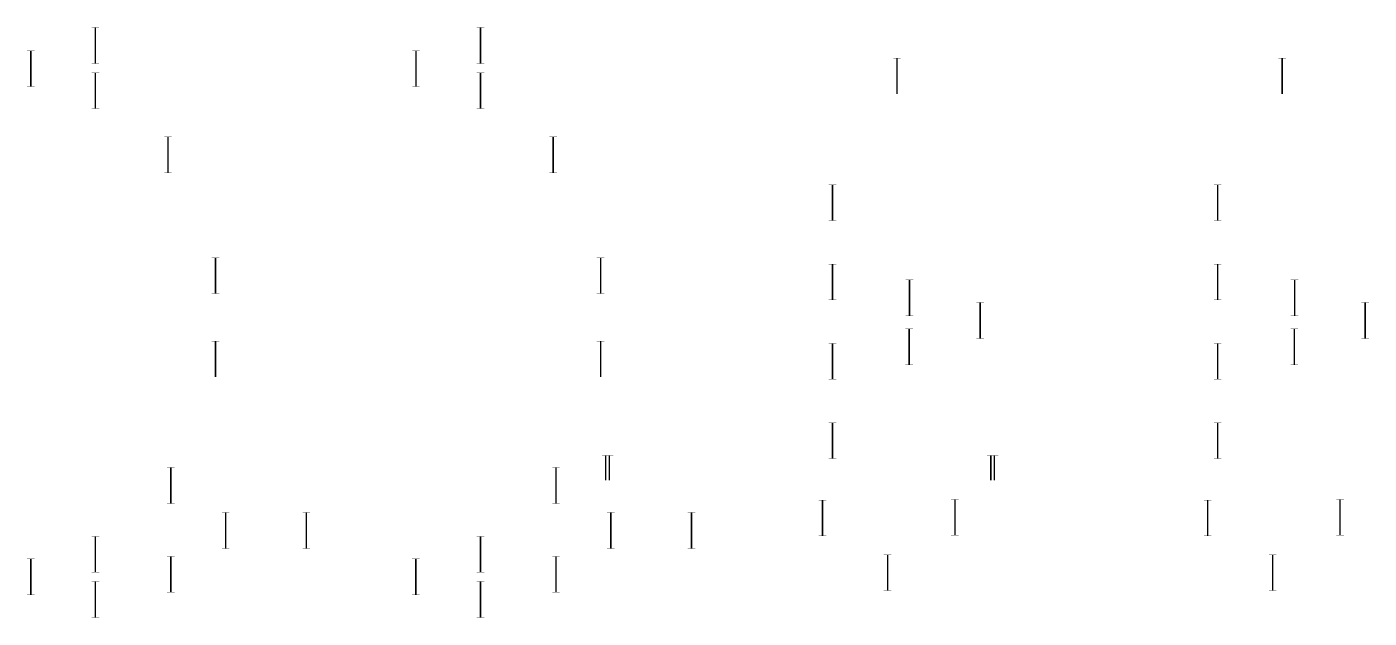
# Model space of a CAD drawing. Header units: inches. Extents: x -106637491 to 103561800, y -86378143 to 103507007.
# Drawn here: x -1032312 to -983256, y -86378143 to -86356533 of the extents above; entities that cross this region are included whole.
import ezdxf

# ---------------------------------------------------------------- set-up
doc = ezdxf.new("R2010")
doc.units = ezdxf.units.IN
doc.header["$MEASUREMENT"] = 0
for name, color, linetype in [('area', 3, 'Continuous'), ('FITTING', 40, 'Continuous'), ('lamb(new)', 5, 'Continuous')]:
    doc.layers.add(name, color=color, linetype=linetype)

# ---------------------------------------------------------------- blocks, each defined once
blk = doc.blocks.new('YBC 136')
at = {"layer": 'FITTING', "color": 3}
for points, const_width in [([(-655, 0), (655, 0)], 54.6), ([(-655, 138), (-655, -138)], 10.9), ([(655, 138), (655, -138)], 10.9)]:
    blk.add_lwpolyline(points, dxfattribs=dict(at, const_width=const_width))
blk = doc.blocks.new('*U113')
at = {"layer": 'lamb(new)', "rotation": 90}
blk.add_blockref('YBC 136', (-1195205, -86613246, -4), dxfattribs=at)
blk = doc.blocks.new('*U114')
at = {"layer": 'area', "color": 0, "linetype": 'ByBlock', "lineweight": -2, "transparency": 16777216}
for p in [(0, 0), (0, -2900), (0, -5800), (0, -8700)]:
    blk.add_blockref('*U113', p, dxfattribs=at)
blk = doc.blocks.new('YBC 236')
at = {"layer": 'FITTING', "color": 3}
for points, const_width in [([(0, 0), (0, -275)], 10.9), ([(906, 0), (906, -285)], 10.9), ([(0, -138), (900, -138)], 54.6), ([(0, -266), (900, -266)], 54.6), ([(0, -129), (0, -404)], 10.9), ([(906, -139), (906, -414)], 10.9)]:
    blk.add_lwpolyline(points, dxfattribs=dict(at, const_width=const_width))
blk = doc.blocks.new('*U77')
at = {"layer": 'lamb(new)', "rotation": 90}
blk.add_blockref('YBC 136', (-1195205, -86613246, -5), dxfattribs=at)
blk = doc.blocks.new('*U78')
at = {"layer": 'area', "color": 0, "linetype": 'ByBlock', "lineweight": -2, "transparency": 16777216}
for p in [(0, 0), (0, -3250)]:
    blk.add_blockref('*U77', p, dxfattribs=at)
blk = doc.blocks.new('*U137')
at = {"layer": 'lamb(new)', "rotation": 90}
blk.add_blockref('YBC 136', (-1195205, -86613246, -4), dxfattribs=at)
blk = doc.blocks.new('*U138')
at = {"layer": 'area', "color": 0, "linetype": 'ByBlock', "lineweight": -2, "transparency": 16777216}
for p in [(0, 0), (0, -2900), (0, -5800), (0, -8700)]:
    blk.add_blockref('*U137', p, dxfattribs=at)
blk = doc.blocks.new('*U149')
at = {"layer": 'lamb(new)', "rotation": 90}
blk.add_blockref('YBC 136', (-1195205, -86613246, -5), dxfattribs=at)
blk = doc.blocks.new('*U150')
at = {"layer": 'area', "color": 0, "linetype": 'ByBlock', "lineweight": -2, "transparency": 16777216}
for p in [(0, 0), (0, -3250)]:
    blk.add_blockref('*U149', p, dxfattribs=at)

msp = doc.modelspace()

# ---------------------------------------------------------------- block references
at = {"layer": 'area'}
for name, p in [('*U114', (192338, 250289, 4)), ('*U138', (206414, 250289, 4)), ('*U78', (168155, 239953, 5)), ('*U150', (182230, 239953, 5))]:
    msp.add_blockref(name, p, dxfattribs=at)
at = {"layer": 'lamb(new)', "rotation": 90}
for name, p in [('YBC 136', (-1029808, -86357215)), ('YBC 136', (-1015733, -86357215)), ('YBC 136', (-1032164, -86358063)), ('YBC 136', (-1018088, -86358063)), ('YBC 136', (-1000512, -86358332)), ('YBC 136', (-986437, -86358332)), ('YBC 136', (-1029806, -86358865)), ('YBC 136', (-1015731, -86358865)), ('YBC 136', (-1027154, -86361212)), ('YBC 136', (-1013078, -86361212)), ('YBC 136', (-1025419, -86365626)), ('YBC 136', (-1011343, -86365626)), ('YBC 136', (-1000056, -86366435)), ('YBC 136', (-985981, -86366435)), ('YBC 136', (-997474, -86367266)), ('YBC 136', (-983399, -86367266)), ('YBC 136', (-1025419, -86368675)), ('YBC 136', (-1011343, -86368675)), ('YBC 136', (-1000066, -86368225)), ('YBC 136', (-985991, -86368225)), ('YBC 236', (-1011293, -86373106)), ('YBC 236', (-997217, -86373106)), ('YBC 136', (-1003231, -86374484)), ('YBC 136', (-998394, -86374459)), ('YBC 136', (-989156, -86374484)), ('YBC 136', (-984319, -86374459)), ('YBC 136', (-1025046, -86374939)), ('YBC 136', (-1022096, -86374939)), ('YBC 136', (-1010971, -86374939)), ('YBC 136', (-1008020, -86374939)), ('YBC 136', (-1029806, -86375810)), ('YBC 136', (-1015731, -86375810)), ('YBC 136', (-1000855, -86376481)), ('YBC 136', (-986780, -86376481)), ('YBC 136', (-1032168, -86376635)), ('YBC 136', (-1018093, -86376635)), ('YBC 136', (-1029806, -86377460)), ('YBC 136', (-1015731, -86377460))]:
    msp.add_blockref(name, p, dxfattribs=at)

doc.saveas('drawing.dxf')
